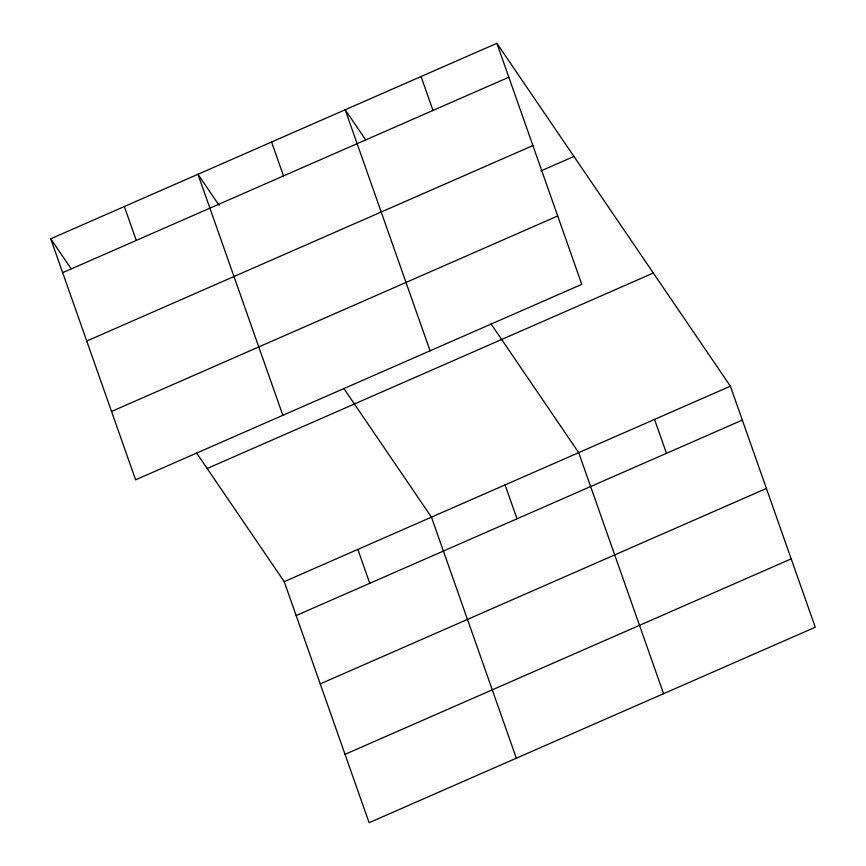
<?xml version="1.0" encoding="UTF-8"?>
<svg xmlns="http://www.w3.org/2000/svg" width="866" height="866" viewBox="0 0 866 866"><rect width="100%" height="100%" fill="white"/><g stroke="black" fill="none" stroke-linecap="round" stroke-linejoin="round"><path stroke-width="1.3" d="M496.889 43.3L581.779 284.34L135.616 479.818L50.726 238.778L496.889 43.3L730.384 386.182L815.274 627.222L369.111 822.7L284.221 581.66L196.582 452.961M62.666 272.671L508.829 77.204M86.741 341.031L532.904 145.553M540.914 170.927L573.942 156.454M111.541 411.458L557.704 215.98M207.169 468.506L653.332 273.028M284.221 581.66L730.384 386.182M296.161 615.553L742.324 420.086M320.236 683.913L766.399 488.446M345.036 754.34L791.199 558.873M365.593 139.707L345.198 109.766L430.077 350.806M491.054 323.949L578.694 452.647L663.572 693.688M219.12 205.329L197.968 174.272L282.846 415.312M343.824 388.455L431.452 517.154L516.342 758.194M50.726 238.778L71.131 268.72M654.534 419.415L666.474 453.319M421.049 76.533L432.978 110.426M505.073 484.895L517.013 518.799M271.578 142.013L283.518 175.917M357.842 549.401L369.782 583.305M124.347 206.519L136.287 240.423"/></g></svg>
